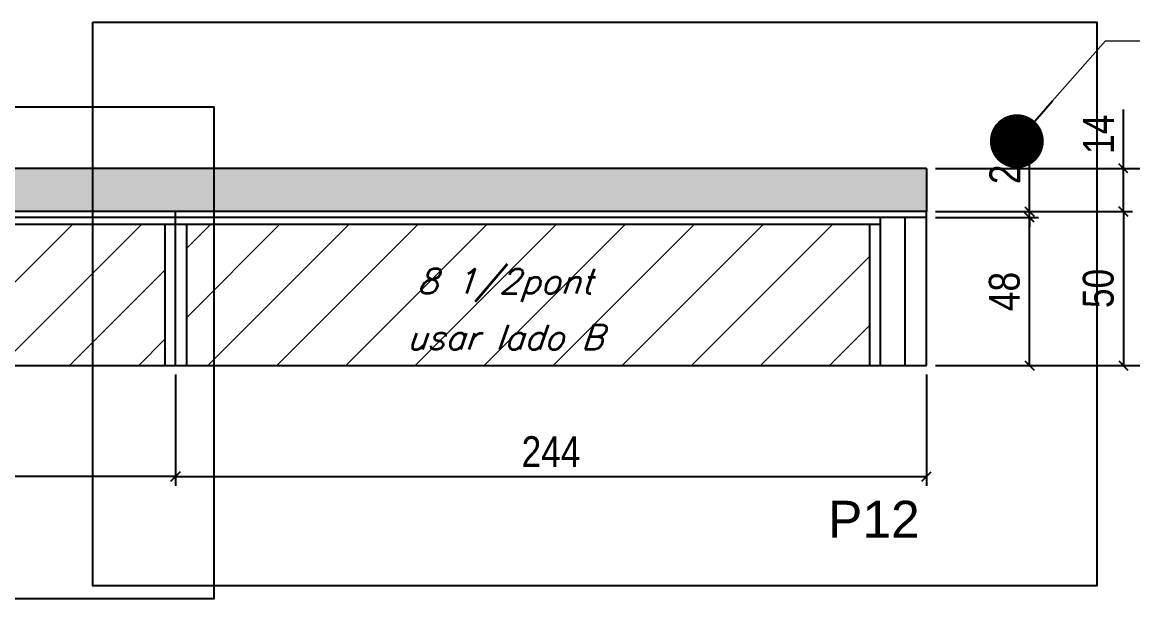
# Model space of a CAD drawing. Extents: x 2603 to 22413, y 1253 to 30260.
# Drawn here: x 5145 to 5505.9, y 24767 to 24954.3 of the extents above; entities that cross this region are included whole.
import ezdxf

# ---------------------------------------------------------------- set-up
doc = ezdxf.new("R2010")
doc.units = 0
for name, color, linetype in [('5', 5, 'Continuous'), ('COTA', 241, 'Continuous'), ('Painéis', 200, 'Continuous'), ('SARR_2.2x7', 40, 'Continuous'), ('SARR_3.5x7', 81, 'Continuous'), ('texto', 7, 'Continuous')]:
    doc.layers.add(name, color=color, linetype=linetype)
doc.layers.add('Hachura', color=251, linetype='Continuous', lineweight=9)
doc.styles.add('COTA TECNICA', font='techl___.ttf', dxfattribs={"height": 10})
doc.styles.add('COTA TECNICA-50', font='techl___.ttf', dxfattribs={"height": 9})
doc.styles.add('Romans', font='romans.shx')
doc.styles.get("Standard").update_dxf_attribs({"font": 'arial.ttf'})
doc.dimstyles.new('3x', dxfattribs={"dimtxt": 10, "dimasz": 5, "dimexe": 7, "dimexo": 5, "dimgap": 4, "dimtad": 1, "dimdec": 4, "dimlfac": 0.3333333333333333, "dimdsep": 46, "dimtxsty": 'Standard', "dimblk": 'DOT', "dimcen": 0.09, "dimclrd": 1, "dimclre": 1, "dimclrt": 2, "dimadec": 0, "dimazin": 2, "dimtfac": 1, "dimtdec": 4, "dimtmove": 0, "dimatfit": 3, "dimldrblk": 'DOT', "dimfxl": 1, "dimtolj": 1, "dimtzin": 0, "dimlwd": 9, "dimlwe": 9, "dimarcsym": 0})
doc.dimstyles.new('COTA PAINEL-50', dxfattribs={"dimtxt": 9, "dimasz": 3, "dimexe": 3, "dimexo": 3, "dimgap": 3, "dimtad": 1, "dimdec": 1, "dimzin": 12, "dimdsep": 46, "dimtxsty": 'COTA TECNICA-50', "dimblk1": 'OBLIQUE', "dimblk2": 'OBLIQUE', "dimsah": 1, "dimcen": 0.9, "dimclrd": 4, "dimclre": 4, "dimclrt": 240, "dimadec": 1, "dimazin": 3, "dimtfac": 1, "dimtdec": 1, "dimtmove": 0, "dimatfit": 3, "dimfxl": 1, "dimtolj": 1, "dimtzin": 12, "dimarcsym": 0})
doc.dimstyles.new('PAINEL', dxfattribs={"dimtxt": 10, "dimasz": 3, "dimexe": 3, "dimexo": 3, "dimgap": 3, "dimtad": 1, "dimdec": 1, "dimzin": 12, "dimdsep": 46, "dimtxsty": 'COTA TECNICA', "dimblk1": 'OBLIQUE', "dimblk2": 'OBLIQUE', "dimsah": 1, "dimcen": 0.9, "dimclrd": 4, "dimclre": 4, "dimclrt": 240, "dimadec": 1, "dimazin": 3, "dimtfac": 1, "dimtdec": 1, "dimtmove": 0, "dimatfit": 3, "dimfxl": 1, "dimtolj": 1, "dimtzin": 12, "dimarcsym": 0})

# ---------------------------------------------------------------- blocks, each defined once
blk = doc.blocks.new('_Oblique')
at = {"color": 0, "linetype": 'ByBlock', "lineweight": -2}
blk.add_line((-0.5, -0.5), (0.5, 0.5), dxfattribs=at)
blk = doc.blocks.new('*D524')
at = {"layer": 'COTA', "color": 4, "linetype": 'ByBlock', "lineweight": -2, "transparency": 16777216}
for p, q in [((4950.860694862318, 24839.79279990024), (4950.860694862318, 24803.70483215014)), ((5194.860694862318, 24839.79279990024), (5194.860694862318, 24803.70483215014)), ((5194.860694862318, 24806.70483215014), (4950.860694862318, 24806.70483215014))]:
    blk.add_line(p, q, dxfattribs=at)
at = {"layer": 'Defpoints', "color": 0, "linetype": 'ByBlock', "transparency": 16777216}
for p in [(4950.860694862318, 24842.79279990024), (5194.860694862318, 24842.79279990024), (4950.860694862318, 24806.70483215014)]:
    blk.add_point(p, dxfattribs=at)
at = {"layer": 'COTA', "color": 4, "linetype": 'ByBlock', "lineweight": -2, "transparency": 16777216, "xscale": 3, "yscale": 3, "zscale": 3, "rotation": 180}
blk.add_blockref('_Oblique', (4950.860694862318, 24806.70483215014), dxfattribs=at)
at = {"layer": 'COTA', "color": 4, "linetype": 'ByBlock', "lineweight": -2, "transparency": 16777216, "xscale": 3, "yscale": 3, "zscale": 3}
blk.add_blockref('_Oblique', (5194.860694862318, 24806.70483215014), dxfattribs=at)
at = {"layer": 'COTA', "color": 240, "linetype": 'ByBlock', "transparency": 16777216, "insert": (5072.860694862318, 24814.27062162382), "char_height": 9, "attachment_point": 5, "style": 'COTA TECNICA-50'}
blk.add_mtext('\\A1;244', dxfattribs=at)
blk = doc.blocks.new('*D2828')
at = {"layer": 'COTA', "color": 4, "linetype": 'ByBlock', "lineweight": -2, "transparency": 16777216}
for p, q in [((5194.860694862318, 24839.79279990024), (5194.860694862318, 24803.70483215014)), ((5438.860694862318, 24839.79279990024), (5438.860694862318, 24803.70483215014)), ((5194.860694862318, 24806.70483215014), (5438.860694862318, 24806.70483215014))]:
    blk.add_line(p, q, dxfattribs=at)
at = {"layer": 'Defpoints', "color": 0, "linetype": 'ByBlock', "transparency": 16777216}
for p in [(5194.860694862318, 24842.79279990024), (5438.860694862318, 24842.79279990024), (5438.860694862318, 24806.70483215014)]:
    blk.add_point(p, dxfattribs=at)
at = {"layer": 'COTA', "color": 4, "linetype": 'ByBlock', "lineweight": -2, "transparency": 16777216, "xscale": 3, "yscale": 3, "zscale": 3, "rotation": 180}
blk.add_blockref('_Oblique', (5194.860694862318, 24806.70483215014), dxfattribs=at)
at = {"layer": 'COTA', "color": 4, "linetype": 'ByBlock', "lineweight": -2, "transparency": 16777216, "xscale": 3, "yscale": 3, "zscale": 3}
blk.add_blockref('_Oblique', (5438.860694862318, 24806.70483215014), dxfattribs=at)
at = {"layer": 'COTA', "color": 240, "linetype": 'ByBlock', "transparency": 16777216, "insert": (5316.860694862318, 24814.77793156534), "char_height": 10, "attachment_point": 5, "style": 'COTA TECNICA'}
blk.add_mtext('\\A1;244', dxfattribs=at)
blk = doc.blocks.new('*D2829')
at = {"layer": 'COTA', "color": 4, "linetype": 'ByBlock', "lineweight": -2, "transparency": 16777216}
for p, q in [((5441.86069486232, 24892.79279990025), (5505.851521527773, 24892.79279990025)), ((5502.851521527773, 24892.79279990025), (5502.851521527773, 24842.79279990026)), ((5441.86069486232, 24842.79279990026), (5505.851521527773, 24842.79279990026))]:
    blk.add_line(p, q, dxfattribs=at)
at = {"layer": 'Defpoints', "color": 0, "linetype": 'ByBlock', "transparency": 16777216}
for p in [(5438.86069486232, 24892.79279990025), (5438.86069486232, 24842.79279990026), (5502.851521527773, 24842.79279990026)]:
    blk.add_point(p, dxfattribs=at)
at = {"layer": 'COTA', "color": 4, "linetype": 'ByBlock', "lineweight": -2, "transparency": 16777216, "xscale": 3, "yscale": 3, "zscale": 3}
for p, rotation in [((5502.851521527773, 24892.79279990025), 90), ((5502.851521527773, 24842.79279990026), 270)]:
    blk.add_blockref('_Oblique', p, dxfattribs=dict(at, rotation=rotation))
at = {"layer": 'COTA', "color": 240, "linetype": 'ByBlock', "transparency": 16777216, "insert": (5494.741872404972, 24867.79279990025), "char_height": 10, "attachment_point": 5, "rotation": 90, "style": 'COTA TECNICA'}
blk.add_mtext('\\A1;50', dxfattribs=at)
blk = doc.blocks.new('*D2830')
at = {"layer": 'COTA', "color": 4, "linetype": 'ByBlock', "lineweight": -2, "transparency": 16777216}
for p, q in [((5502.851521527773, 24906.79279990025), (5502.851521527773, 24925.90975896458)), ((5441.86069486232, 24906.79279990025), (5505.851521527773, 24906.79279990025)), ((5502.851521527773, 24892.79279990025), (5502.851521527773, 24906.79279990025)), ((5441.86069486232, 24892.79279990025), (5505.851521527773, 24892.79279990025))]:
    blk.add_line(p, q, dxfattribs=at)
at = {"layer": 'Defpoints', "color": 0, "linetype": 'ByBlock', "transparency": 16777216}
for p in [(5438.86069486232, 24906.79279990025), (5502.851521527773, 24906.79279990025), (5438.86069486232, 24892.79279990025)]:
    blk.add_point(p, dxfattribs=at)
at = {"layer": 'COTA', "color": 4, "linetype": 'ByBlock', "lineweight": -2, "transparency": 16777216, "xscale": 3, "yscale": 3, "zscale": 3}
for p, rotation in [((5502.851521527773, 24906.79279990025), 90), ((5502.851521527773, 24892.79279990025), 270)]:
    blk.add_blockref('_Oblique', p, dxfattribs=dict(at, rotation=rotation))
at = {"layer": 'COTA', "color": 240, "linetype": 'ByBlock', "transparency": 16777216, "insert": (5494.778422112575, 24917.85127943241), "char_height": 10, "attachment_point": 5, "rotation": 90, "style": 'COTA TECNICA'}
blk.add_mtext('\\A1;14', dxfattribs=at)
blk = doc.blocks.new('*D2831')
at = {"layer": 'COTA', "color": 4, "linetype": 'ByBlock', "lineweight": -2, "transparency": 16777216}
for p, q in [((5441.86069486232, 24906.79279990025), (5535.901477185398, 24906.79279990025)), ((5532.901477185398, 24842.79279990026), (5532.901477185398, 24906.79279990025)), ((5441.86069486232, 24842.79279990026), (5535.901477185398, 24842.79279990026))]:
    blk.add_line(p, q, dxfattribs=at)
at = {"layer": 'Defpoints', "color": 0, "linetype": 'ByBlock', "transparency": 16777216}
for p in [(5438.86069486232, 24906.79279990025), (5532.901477185398, 24906.79279990025), (5438.86069486232, 24842.79279990026)]:
    blk.add_point(p, dxfattribs=at)
at = {"layer": 'COTA', "color": 4, "linetype": 'ByBlock', "lineweight": -2, "transparency": 16777216, "xscale": 3, "yscale": 3, "zscale": 3}
for p, rotation in [((5532.901477185398, 24906.79279990025), 90), ((5532.901477185398, 24842.79279990026), 270)]:
    blk.add_blockref('_Oblique', p, dxfattribs=dict(at, rotation=rotation))
at = {"layer": 'COTA', "color": 240, "linetype": 'ByBlock', "transparency": 16777216, "insert": (5524.799138004118, 24874.79279990025), "char_height": 10, "attachment_point": 5, "rotation": 90, "style": 'COTA TECNICA'}
blk.add_mtext('\\A1;64', dxfattribs=at)
blk = doc.blocks.new('*D2832')
at = {"layer": 'COTA', "color": 4, "linetype": 'ByBlock', "lineweight": -2, "transparency": 16777216}
for p, q in [((5441.86069486232, 24890.79279990025), (5475.325505894085, 24890.79279990025)), ((5472.325505894085, 24842.79279990026), (5472.325505894085, 24890.79279990025)), ((5441.86069486232, 24842.79279990026), (5475.325505894085, 24842.79279990026))]:
    blk.add_line(p, q, dxfattribs=at)
at = {"layer": 'Defpoints', "color": 0, "linetype": 'ByBlock', "transparency": 16777216}
for p in [(5438.86069486232, 24890.79279990025), (5472.325505894085, 24890.79279990025), (5438.86069486232, 24842.79279990026)]:
    blk.add_point(p, dxfattribs=at)
at = {"layer": 'COTA', "color": 4, "linetype": 'ByBlock', "lineweight": -2, "transparency": 16777216, "xscale": 3, "yscale": 3, "zscale": 3}
for p, rotation in [((5472.325505894085, 24890.79279990025), 90), ((5472.325505894085, 24842.79279990026), 270)]:
    blk.add_blockref('_Oblique', p, dxfattribs=dict(at, rotation=rotation))
at = {"layer": 'COTA', "color": 240, "linetype": 'ByBlock', "transparency": 16777216, "insert": (5464.230476654325, 24866.79279990025), "char_height": 10, "attachment_point": 5, "rotation": 90, "style": 'COTA TECNICA'}
blk.add_mtext('\\A1;48', dxfattribs=at)
blk = doc.blocks.new('*D2833')
at = {"layer": 'COTA', "color": 4, "linetype": 'ByBlock', "lineweight": -2, "transparency": 16777216}
for p, q in [((5472.325505894143, 24892.79279990025), (5472.325505894143, 24910.90391101136)), ((5441.86069486232, 24892.79279990025), (5475.325505894143, 24892.79279990025)), ((5472.325505894143, 24890.79279990025), (5472.325505894143, 24892.79279990025)), ((5441.86069486232, 24890.79279990025), (5475.325505894143, 24890.79279990025)), ((5472.325505894143, 24890.79279990025), (5472.325505894143, 24887.79279990025))]:
    blk.add_line(p, q, dxfattribs=at)
at = {"layer": 'Defpoints', "color": 0, "linetype": 'ByBlock', "transparency": 16777216}
for p in [(5438.86069486232, 24892.79279990025), (5472.325505894143, 24892.79279990025), (5438.86069486232, 24890.79279990025)]:
    blk.add_point(p, dxfattribs=at)
at = {"layer": 'COTA', "color": 4, "linetype": 'ByBlock', "lineweight": -2, "transparency": 16777216, "xscale": 3, "yscale": 3, "zscale": 3}
for p, rotation in [((5472.325505894143, 24892.79279990025), 270), ((5472.325505894143, 24890.79279990025), 90)]:
    blk.add_blockref('_Oblique', p, dxfattribs=dict(at, rotation=rotation))
at = {"layer": 'COTA', "color": 240, "linetype": 'ByBlock', "transparency": 16777216, "insert": (5464.32550589415, 24904.8483554558), "char_height": 10, "attachment_point": 5, "rotation": 90, "style": 'COTA TECNICA'}
blk.add_mtext('\\A1;2', dxfattribs=at)
blk = doc.blocks.new('_Dot')
at = {"color": 0, "linetype": 'ByBlock', "lineweight": -2}
blk.add_line((-0.5, 0), (-1, 0), dxfattribs=at)
at = {"color": 0, "linetype": 'ByBlock', "const_width": 0.5}
blk.add_lwpolyline([(-0.25, 0, 1), (0.25, 0, 1)], format="xyb", close=True, dxfattribs=at)

msp = doc.modelspace()

# ---------------------------------------------------------------- hatches: boundary and pattern name
at = {"layer": 'COTA', "linetype": 'ByBlock'}
h = msp.add_hatch(dxfattribs=at)
h.set_pattern_fill('AR-CONC', color=256, scale=0.03)
h.set_pattern_definition([(49.99999999999999, (-127974.7118776976, -7745.188836579347), (5.46554006988012, -0.4781725661670926), [0.5715, -6.2865]), (355, (-127974.7118776976, -7745.188836579347), (-1.05730264274908, 5.731705357171054), [0.4572, -5.0292175251]), (100.4514447, (-127974.2564174876, -7745.228684184347), (4.408237412710598, 5.253532557365853), [0.4857002639999999, -5.342707337999999]), (46.18420000000001, (-127974.7118776976, -7743.664836579346), (8.132371226763897, -1.261269837981814), [0.85725, -9.429749999999999]), (96.63555760999992, (-127974.0341806976, -7743.769941579349), (7.12212402154509, 7.422783737931645), [0.7285506942, -8.0140682448]), (351.1841511700001, (-127974.7118776976, -7743.664836579346), (7.12212402194931, 7.422783737565979), [0.6857990120999999, -7.5437919576]), (21, (-127973.9498776976, -7744.045836579347), (4.548431738073974, -3.067955945612628), [0.5715, -6.2865]), (326.0000000000001, (-127973.9498776976, -7744.045836579347), (1.854060850429412, 5.525638983669578), [0.4572, -5.029199999999999]), (71.45144499999999, (-127973.5708417196, -7744.301499576346), (6.402492578361485, 2.457683066577157), [0.485700264, -5.342698127999999]), (37.50000000000001, (-127974.7118776976, -7745.188836579347), (0.0926580975177545, 2.536651166194593), [0, -4.96824, 0, -5.1054, 0, -5.04825]), (7.499999999999999, (-127974.7118776976, -7745.188836579347), (2.004589875309172, 3.005417244543585), [0, -2.910839999999999, 0, -4.85394, 0, -1.92405]), (327.5, (-127976.4111376976, -7745.188836579347), (4.067717855006141, -0.1718623197802033), [0, -1.905, 0, -5.9436, 0, -7.886699999999999]), (317.5, (-127977.1731376976, -7745.188836579347), (4.443875441580541, 0.7627947309999908), [0, -2.4765, 0, -3.94716, 0, -5.6007])])
h.paths.add_polyline_path([(4747.860694862318, 24906.79279990023), (4747.860694862318, 24892.79279990023), (5438.860694862318, 24892.79279990023), (5438.860694862318, 24906.79279990023)])
at = {"layer": 'Hachura', "linetype": 'ByBlock'}
h = msp.add_hatch(dxfattribs=at)
h.set_pattern_fill('ANSI31', color=256, scale=5)
h.set_pattern_definition([(45, (-126418.0313902294, -5371.030508773589), (-11.22532015133644, 11.22532015133644), [])])
h.paths.add_polyline_path([(4766.360694862318, 24888.59279990025), (4766.360694862376, 24842.79279990025), (4947.360694862318, 24842.79279990024), (4947.360694862289, 24888.59279990024)])
h.paths.add_polyline_path([(5191.360694862318, 24842.79279990025), (5191.360694862318, 24888.59279990025), (4954.360694862289, 24888.59279990024), (4954.360694862289, 24842.79279990024)])
h.paths.add_polyline_path([(5198.360694862289, 24842.79279990024), (5420.36069486226, 24842.79279990024), (5420.360694862347, 24888.59279990025), (5198.360694862289, 24888.59279990024)])

# ---------------------------------------------------------------- linework, layer by layer
at = {"layer": 'COTA', "linetype": 'ByBlock'}
for q in [(4747.860694862318, 24906.79279990023), (5438.860694862318, 24892.79279990023)]:
    msp.add_line((5438.860694862318, 24906.79279990023), q, dxfattribs=at)
at = {"layer": 'COTA'}
for points in [[(5168.008952003111, 24954.25934283829), (5494.191450567021, 24954.25934283829), (5494.191450567021, 24771.17348592041), (5168.008952003111, 24771.17348592041)], [(4725.845746924198, 24926.75753317007), (5207.326919618703, 24926.75753317007), (5207.326919618703, 24766.98051300117), (4725.845746924198, 24766.98051300117)]]:
    msp.add_lwpolyline(points, close=True, dxfattribs=at)
at = {"layer": 'Painéis', "linetype": 'Continuous'}
for p, q in [((5438.860694862318, 24892.79279990023), (4747.860694862318, 24892.79279990023)), ((5194.860694862318, 24842.79279990024), (5194.860694862318, 24892.79279990023)), ((5438.860694862318, 24842.79279990024), (5438.860694862318, 24892.79279990023)), ((5438.860694862318, 24890.79279990023), (4747.860694862318, 24890.79279990023)), ((4747.860694862318, 24842.79279990024), (5438.860694862318, 24842.79279990024))]:
    msp.add_line(p, q, dxfattribs=at)
at = {"layer": 'SARR_2.2x7', "linetype": 'Continuous'}
for p, q in [((5194.860694862318, 24888.59279990024), (4950.860694862318, 24888.59279990024)), ((5423.860694862318, 24888.59279990024), (5194.860694862318, 24888.59279990024)), ((5431.860694862347, 24890.79279990023), (5431.860694862318, 24842.79279990023))]:
    msp.add_line(p, q, dxfattribs=at)
at = {"layer": 'SARR_3.5x7'}
for p, q in [((5191.360694862318, 24888.59279990025), (5191.360694862318, 24842.79279990024)), ((5198.360694862289, 24888.59279990024), (5198.360694862289, 24842.79279990024)), ((5420.360694862318, 24888.59279990025), (5420.360694862289, 24842.79279990024)), ((5423.860694862318, 24890.79279990023), (5423.860694862289, 24842.79279990024))]:
    msp.add_line(p, q, dxfattribs=at)

# ---------------------------------------------------------------- texts
at = {"layer": '5', "linetype": 'Continuous'}
msp.add_text('P12', height=12, rotation=359.9999644975238, dxfattribs=at).set_placement((5406.861827737388, 24786.80670430327))
at = {"layer": 'texto', "color": 2, "char_height": 8, "attachment_point": 5, "style": 'Romans'}
for s, insert in [('{\\Q19;\\C256;8 1/2pont}', (5301.86069486226, 24868.79279990024)), ('{\\Q19;\\C256;usar lado B}', (5301.86069486226, 24851.94697874798))]:
    msp.add_mtext(s, dxfattribs=dict(at, insert=insert))

# ---------------------------------------------------------------- dimensions: what is measured, and where the dimension line sits
at = {"layer": 'COTA', "linetype": 'ByBlock'}
for base, p1, p2, picture, middle in [((5502.851521527773, 24906.79279990025), (5438.860694862318, 24892.79279990023), (5438.860694862318, 24906.79279990023), '*D2830', (5494.778422112575, 24917.85127943241)), ((5472.325505894143, 24892.79279990025), (5438.860694862318, 24890.79279990023), (5438.860694862318, 24892.79279990023), '*D2833', (5464.32550589415, 24904.8483554558)), ((5532.901477185398, 24906.79279990025), (5438.860694862318, 24842.79279990024), (5438.860694862318, 24906.79279990023), '*D2831', (5524.799138004118, 24874.79279990025)), ((5502.851521527773, 24842.79279990026), (5438.860694862318, 24892.79279990023), (5438.860694862318, 24842.79279990024), '*D2829', (5494.741872404972, 24867.79279990025)), ((5472.325505894085, 24890.79279990025), (5438.860694862318, 24842.79279990024), (5438.860694862318, 24890.79279990023), '*D2832', (5464.230476654325, 24866.79279990025))]:
    dim = msp.add_linear_dim(base=base, p1=p1, p2=p2, angle=90, dimstyle='PAINEL', dxfattribs=at)
    dim.commit()
    dim.dimension.update_dxf_attribs({"geometry": picture, "text_midpoint": middle})
dim = msp.add_linear_dim(base=(4950.860694862318, 24806.70483215014), p1=(5194.860694862318, 24842.79279990024), p2=(4950.860694862318, 24842.79279990024), dimstyle='COTA PAINEL-50', override={"dimarcsym": 1}, dxfattribs=at)
dim.commit()
dim.dimension.update_dxf_attribs({"geometry": '*D524', "text_midpoint": (5072.860694862318, 24814.27062162382)})
dim = msp.add_linear_dim(base=(5438.860694862318, 24806.70483215014), p1=(5194.860694862318, 24842.79279990024), p2=(5438.860694862318, 24842.79279990024), dimstyle='PAINEL', dxfattribs=at)
dim.commit()
dim.dimension.update_dxf_attribs({"geometry": '*D2828', "text_midpoint": (5316.860694862318, 24814.77793156534)})

# ---------------------------------------------------------------- leaders
at = {"layer": 'Hachura'}
msp.add_leader([(5468.238481253034, 24915.60674773238), (5497.08882150048, 24948.20394348897), (5557.157269829417, 24948.20394348897)], dimstyle='3x', override={"dimasz": 17.5, "dimgap": 4, "dimtad": 0}, dxfattribs=at)

doc.saveas('drawing.dxf')
